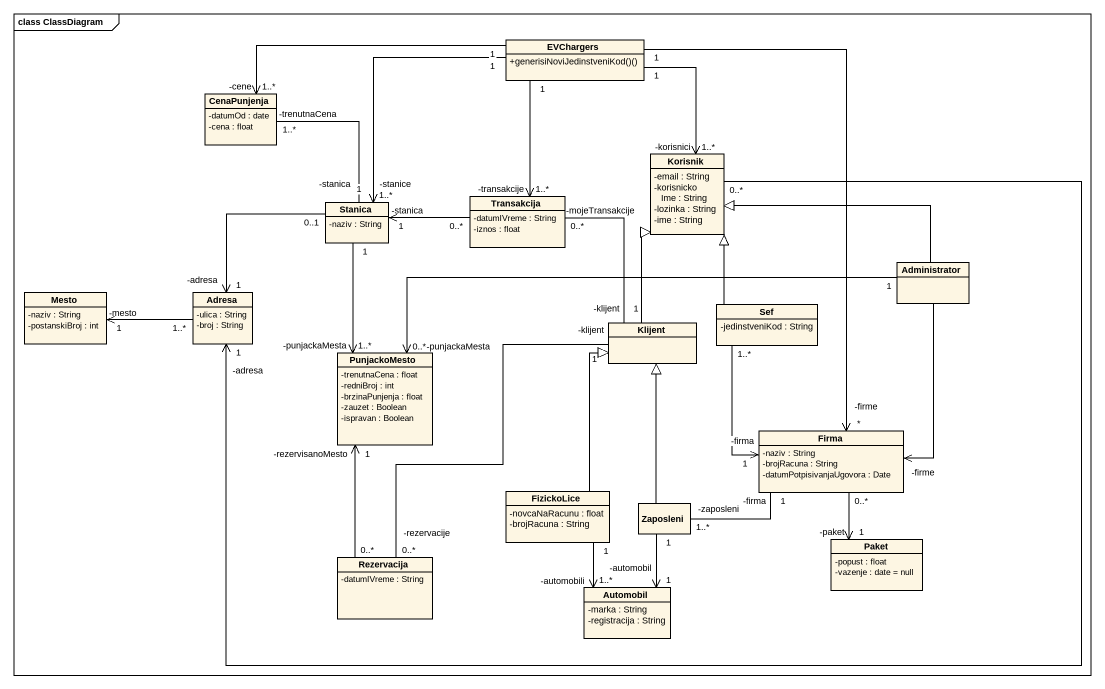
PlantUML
@startuml
mainframe class ClassDiagram
hide circle
hide empty members
skinparam classAttributeIconSize 0
class EVChargers {
  +generisiNoviJedinstveniKod()()
}
class CenaPunjenja {
  -datumOd : date
  -cena : float
}
class Korisnik {
  -email : String
  -korisnickoIme : String
  -lozinka : String
  -ime : String
}
class Stanica {
  -naziv : String
}
class Transakcija {
  -datumIVreme : String
  -iznos : float
}
class Administrator
class Mesto {
  -naziv : String
  -postanskiBroj : int
}
class Adresa {
  -ulica : String
  -broj : String
}
class Sef {
  -jedinstveniKod : String
}
class Klijent
class PunjackoMesto {
  -trenutnaCena : float
  -redniBroj : int
  -brzinaPunjenja : float
  -zauzet : Boolean
  -ispravan : Boolean
}
class Firma {
  -naziv : String
  -brojRacuna : String
  -datumPotpisivanjaUgovora : Date
}
class FizickoLice {
  -novcaNaRacunu : float
  -brojRacuna : String
}
class Zaposleni
class Rezervacija {
  -datumIVreme : String
}
class Paket {
  -popust : float
  -vazenje : date = null
}
class Automobil {
  -marka : String
  -registracija : String
}
EVChargers "1" -left-> "1..*\n-cene" CenaPunjenja
EVChargers "1" --> "1..*\n-korisnici" Korisnik
EVChargers "1" --> "1..*\n-stanice" Stanica
EVChargers "1" --> "1..*\n-transakcije" Transakcija
EVChargers "1" --> "*\n-firme" Firma
CenaPunjenja "1..*\n-trenutnaCena" -- "1\n-stanica" Stanica
Korisnik "0..*" -left-> "1\n-adresa" Adresa
Stanica "0..1" --> "1\n-adresa" Adresa
Stanica "1" --> "1..*\n-punjackaMesta" PunjackoMesto
Transakcija "0..*" -left-> "1\n-stanica" Stanica
Transakcija "0..*\n-mojeTransakcije" -- "1\n-klijent" Klijent
Administrator -left-|> Korisnik
Administrator "1" -left-> "-punjackaMesta\n0..*" PunjackoMesto
Administrator --> "-firme" Firma
Adresa "1..*" -left-> "1\n-mesto" Mesto
Sef -up-|> Korisnik
Sef "1..*" --> "1\n-firma" Firma
Klijent -up-|> Korisnik
Firma "0..*" --> "1\n-paket" Paket
FizickoLice -up-|> Klijent
FizickoLice "1" --> "1..*\n-automobili" Automobil
Zaposleni -up-|> Klijent
Zaposleni "1..*\n-zaposleni" -right- "1\n-firma" Firma
Zaposleni "1" --> "1\n-automobil" Automobil
Rezervacija "0..*\n-rezervacije" -up- "1\n-klijent" Klijent
Rezervacija "0..*" -up-> "-rezervisanoMesto\n1" PunjackoMesto
@enduml
